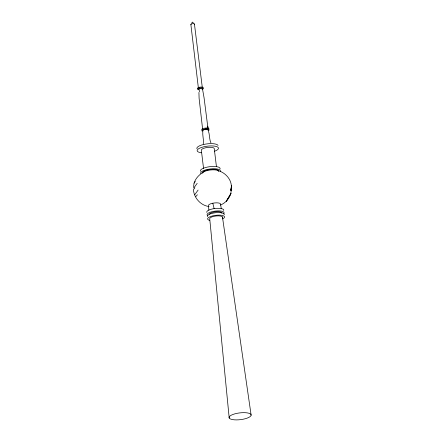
<?xml version="1.0" encoding="UTF-8"?>
<svg xmlns="http://www.w3.org/2000/svg" width="442" height="442" viewBox="0 0 442 442"><rect width="100%" height="100%" fill="white"/><g stroke="black" fill="none" stroke-linecap="round" stroke-linejoin="round"><path stroke-width="0.66" d="M203.171 172.236C197.74 175.623 192.905 181.226 193.778 188.032L197.182 183.331M203.254 144.092C203.983 140.009 202.464 136.031 202.79 131.937M230.967 189.944C233.183 181.203 226.188 172.75 217.95 170.573M202.85 130.473L202.784 130.777M230.978 190.104L231.498 185.297L230.928 190.657M230.945 190.298L231.138 188.938C231.757 195.8 226.702 202.646 220.392 205.06M202.624 172.457L202.475 173.037A8.254 2.525 -6.9 0 1 210.519 169.971A8.254 2.525 -6.9 0 1 218.696 171.214M191.651 23.188L192.397 22.1L193.414 23.017M194.734 194.734L198.104 190.066M193.955 183.148L195.309 181.48M194.894 187.867L193.436 189.662C193.933 197.894 200.751 205.591 209.077 206.519M195.889 196.502L197.392 194.773M210.911 142.871C209.221 139.18 209.784 135.02 208.486 131.208M212.817 203.204L214.127 208.69M198.939 88.654L199.502 91.82M222.453 216.95L251.128 415.154A11.105 3.398 -6.9 0 1 234.337 419.823A11.105 3.398 -6.9 0 1 234.824 413.85A11.105 3.398 -6.9 0 1 251.128 415.154M221.276 208.834L220.619 204.331A6.171 1.884 -6.9 0 0 214.276 202.972A6.171 1.884 -6.9 0 0 208.458 205.806L208.889 210.21M207.95 128.114L204.049 97.671L202.447 88.687M194.447 24.072L202.276 87.278M216.436 166.64L214.287 148.877A6.553 2 -6.9 0 0 207.552 147.435A6.553 2 -6.9 0 0 201.375 150.446L203.585 168.684M198.353 87.743L190.872 24.503M202.607 129.064L199.104 98.273L198.922 92.422M229.199 418.01L209.746 218.972A6.475 1.978 -6.9 0 1 216.337 215.945A6.475 1.978 -6.9 0 1 222.359 217.74M207.701 126.158L207.939 128.506L207.734 126.324M191.209 24.713A1.812 0.552 -6.9 0 1 191.408 23.956A1.812 0.552 -6.9 0 1 193.795 23.664A1.812 0.552 -6.9 0 1 194.171 24.354M198.834 87.781A1.983 0.608 -6.9 0 1 199.469 87.549M197.762 88.665A2.906 0.89 -6.9 0 1 200.32 87.107A2.906 0.89 -6.9 0 1 203.016 88.063M198.955 89.798A2.906 0.89 -6.9 0 1 198.265 88.538A2.906 0.89 -6.9 0 1 202.624 88.041A2.906 0.89 -6.9 0 1 202.077 89.439M198.823 89.383A1.983 0.608 -6.9 0 1 200.37 88.273A1.983 0.608 -6.9 0 1 202.237 88.953M204.922 128.407A2.735 0.834 -6.9 0 1 206.944 128.335M202.082 130.031A3.646 1.116 -6.9 0 1 204.779 128.147A3.646 1.116 -6.9 0 1 208.95 128.937M202.79 131.335A3.646 1.116 -6.9 0 1 202.944 129.771A3.646 1.116 -6.9 0 1 207.944 129.197A3.646 1.116 -6.9 0 1 208.265 130.71M203.033 130.931A2.74 0.84 -6.9 0 1 205.442 129.462A2.74 0.84 -6.9 0 1 207.983 130.362M196.972 148.816A10.757 3.287 -6.9 0 1 205.834 144.048A10.757 3.287 -6.9 0 1 218.077 145.451M201.541 152.788A10.757 3.287 -6.9 0 1 199.778 148.114A10.757 3.287 -6.9 0 1 215.591 146.302A10.757 3.287 -6.9 0 1 214.342 151.324M200.502 171.242A9.945 3.039 -6.9 0 1 210.094 166.645A9.945 3.039 -6.9 0 1 220.055 168.999M200.778 173.529A9.945 3.039 -6.9 0 1 210.37 168.938A9.945 3.039 -6.9 0 1 220.331 171.292M202.298 172.905A8.287 2.536 -6.9 0 1 210.453 169.435A8.287 2.536 -6.9 0 1 218.762 171.054M206.85 212.447A8.58 2.624 -6.9 0 1 215.127 208.48A8.58 2.624 -6.9 0 1 223.724 210.514M207.884 215.668A8.58 2.624 -6.9 0 1 215.442 211.066A8.58 2.624 -6.9 0 1 223.392 213.895M209.298 214.177A6.381 1.95 -6.9 0 1 216.387 211.701A6.381 1.95 -6.9 0 1 221.873 213.293M207.359 216.674A8.58 2.624 -6.9 0 1 215.641 212.713A8.58 2.624 -6.9 0 1 224.238 214.74M209.74 220.376A8.58 2.624 -6.9 0 1 210.11 216.69A8.58 2.624 -6.9 0 1 221.873 215.342A8.58 2.624 -6.9 0 1 222.624 218.9M231.006 193.364L226.276 201.298L231.006 193.364"/></g></svg>
